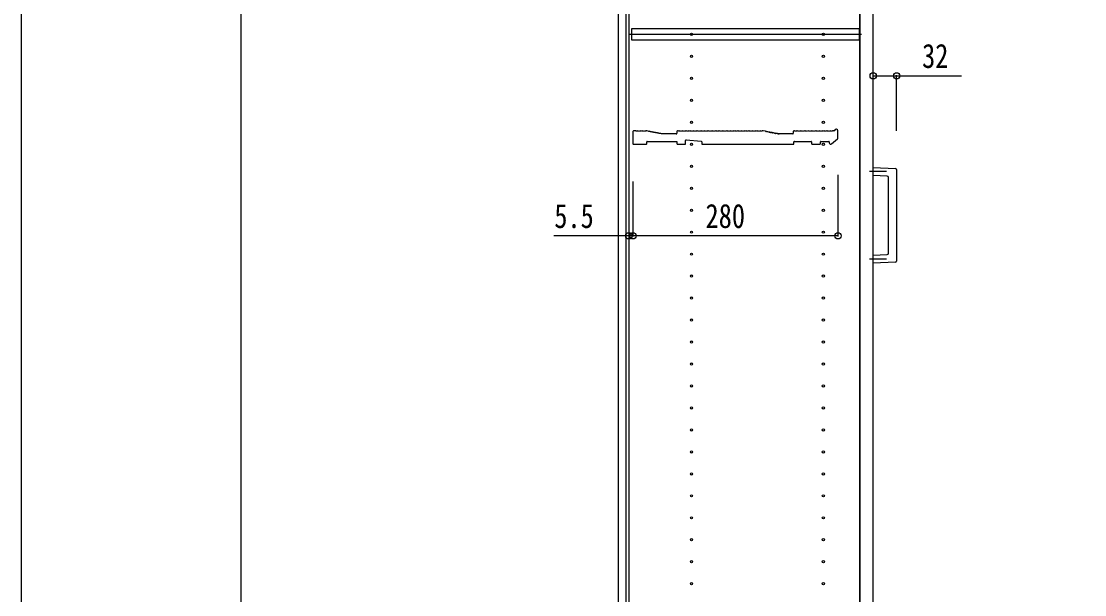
# Model space of a CAD drawing. Units: millimetres, scale not verified. Extents: x -4205 to 4205, y -2970 to 2970.
# Drawn here: x -4205 to -2753, y -728 to 55 of the extents above; entities that cross this region are included whole.
import ezdxf
from ezdxf.enums import TextEntityAlignment as Align

# ---------------------------------------------------------------- set-up
doc = ezdxf.new("R2010")
doc.units = ezdxf.units.MM
doc.header["$LTSCALE"] = 20
for name, color, linetype in [('0-2_YKK_11', 7, 'Continuous'), ('0-3_YKK_12', 2, 'Continuous'), ('0-4_YKK_13', 4, 'Continuous'), ('0-5_YKK_D', 6, 'Continuous'), ('0-6_YKK_ZWAK', 7, 'Continuous')]:
    doc.layers.add(name, color=color, linetype=linetype)
doc.styles.add('ＭＳ ゴシック', font='')
doc.styles.get('ＭＳ ゴシック').set_extended_font_data('MS Gothic')

msp = doc.modelspace()

# ---------------------------------------------------------------- linework, layer by layer
at = {"layer": '0-2_YKK_11'}
for p, q in [((-3369.98, -95.4), (-3369.98, -112.3)), ((-3366.48, -94.7), (-3369.28, -94.7)), ((-3365.73, -94.97), (-3365.92, -94.9)), ((-3364.23, -94.97), (-3365.73, -94.97)), ((-3364.04, -94.9), (-3364.23, -94.97)), ((-3362.54, -94.9), (-3362.92, -94.9)), ((-3361.04, -94.9), (-3361.42, -94.9)), ((-3359.54, -94.9), (-3359.92, -94.9)), ((-3358.04, -94.9), (-3358.42, -94.9)), ((-3356.54, -94.9), (-3356.92, -94.9)), ((-3355.04, -94.9), (-3355.42, -94.9)), ((-3353.54, -94.9), (-3353.92, -94.9)), ((-3352.04, -94.9), (-3352.42, -94.9)), ((-3351.05, -94.7), (-3351.48, -94.7)), ((-3349.34, -95.01), (-3350.92, -94.71)), ((-3348.46, -95.39), (-3348.83, -95.31)), ((-3346.98, -95.67), (-3347.36, -95.59)), ((-3345.51, -95.95), (-3345.88, -95.88)), ((-3344.04, -96.23), (-3344.41, -96.16)), ((-3342.56, -96.51), (-3342.94, -96.44)), ((-3341.09, -96.79), (-3341.46, -96.72)), ((-3339.61, -97.07), (-3339.99, -97)), ((-3338.14, -97.35), (-3338.52, -97.28)), ((-3336.67, -97.63), (-3337.04, -97.56)), ((-3335.19, -97.91), (-3335.57, -97.84)), ((-3333.72, -98.19), (-3334.1, -98.12)), ((-3332.25, -98.47), (-3332.62, -98.4)), ((-3330.77, -98.75), (-3331.15, -98.68)), ((-3330.05, -98.69), (-3330.19, -98.66)), ((-3329.48, -98.7), (-3329.91, -98.7)), ((-3328.54, -98.9), (-3328.92, -98.9)), ((-3327.04, -98.9), (-3327.42, -98.9)), ((-3325.54, -98.9), (-3325.92, -98.9)), ((-3324.04, -98.9), (-3324.42, -98.9)), ((-3322.54, -98.9), (-3322.92, -98.9)), ((-3321.04, -98.9), (-3321.42, -98.9)), ((-3319.54, -98.9), (-3319.92, -98.9)), ((-3318.04, -98.9), (-3318.42, -98.9)), ((-3316.54, -98.9), (-3316.92, -98.9)), ((-3315.04, -98.9), (-3315.42, -98.9)), ((-3313.54, -98.9), (-3313.92, -98.9)), ((-3312.04, -98.9), (-3312.42, -98.9)), ((-3310.68, -98.7), (-3311.48, -98.7)), ((-3309.98, -95.4), (-3309.98, -98)), ((-3308.48, -94.7), (-3309.28, -94.7)), ((-3307.54, -94.9), (-3307.92, -94.9)), ((-3306.04, -94.9), (-3306.42, -94.9)), ((-3304.54, -94.9), (-3304.92, -94.9)), ((-3303.04, -94.9), (-3303.42, -94.9)), ((-3301.54, -94.9), (-3301.92, -94.9)), ((-3300.04, -94.9), (-3300.42, -94.9)), ((-3298.54, -94.9), (-3298.92, -94.9)), ((-3297.04, -94.9), (-3297.42, -94.9)), ((-3295.54, -94.9), (-3295.92, -94.9)), ((-3294.04, -94.9), (-3294.42, -94.9)), ((-3292.54, -94.9), (-3292.92, -94.9)), ((-3291.04, -94.9), (-3291.42, -94.9)), ((-3289.54, -94.9), (-3289.92, -94.9)), ((-3288.04, -94.9), (-3288.42, -94.9)), ((-3286.54, -94.9), (-3286.92, -94.9)), ((-3285.04, -94.9), (-3285.42, -94.9)), ((-3283.54, -94.9), (-3283.92, -94.9)), ((-3282.04, -94.9), (-3282.42, -94.9)), ((-3280.54, -94.9), (-3280.92, -94.9)), ((-3279.04, -94.9), (-3279.42, -94.9)), ((-3277.54, -94.9), (-3277.92, -94.9)), ((-3276.04, -94.9), (-3276.42, -94.9)), ((-3274.54, -94.9), (-3274.92, -94.9)), ((-3273.04, -94.9), (-3273.42, -94.9)), ((-3271.54, -94.9), (-3271.92, -94.9)), ((-3270.04, -94.9), (-3270.42, -94.9)), ((-3268.54, -94.9), (-3268.92, -94.9)), ((-3267.04, -94.9), (-3267.42, -94.9)), ((-3265.54, -94.9), (-3265.92, -94.9)), ((-3264.04, -94.9), (-3264.42, -94.9)), ((-3262.54, -94.9), (-3262.92, -94.9)), ((-3261.04, -94.9), (-3261.42, -94.9)), ((-3259.54, -94.9), (-3259.92, -94.9)), ((-3258.04, -94.9), (-3258.42, -94.9)), ((-3256.54, -94.9), (-3256.92, -94.9)), ((-3255.04, -94.9), (-3255.42, -94.9)), ((-3253.54, -94.9), (-3253.92, -94.9)), ((-3252.04, -94.9), (-3252.42, -94.9)), ((-3250.54, -94.9), (-3250.92, -94.9)), ((-3249.04, -94.9), (-3249.42, -94.9)), ((-3247.54, -94.9), (-3247.92, -94.9)), ((-3246.04, -94.9), (-3246.42, -94.9)), ((-3244.54, -94.9), (-3244.92, -94.9)), ((-3243.04, -94.9), (-3243.42, -94.9)), ((-3241.54, -94.9), (-3241.92, -94.9)), ((-3240.04, -94.9), (-3240.42, -94.9)), ((-3238.54, -94.9), (-3238.92, -94.9)), ((-3237.04, -94.9), (-3237.42, -94.9)), ((-3235.54, -94.9), (-3235.92, -94.9)), ((-3234.04, -94.9), (-3234.42, -94.9)), ((-3232.54, -94.9), (-3232.92, -94.9)), ((-3231.04, -94.9), (-3231.42, -94.9)), ((-3229.54, -94.9), (-3229.92, -94.9)), ((-3228.04, -94.9), (-3228.42, -94.9)), ((-3226.54, -94.9), (-3226.92, -94.9)), ((-3225.04, -94.9), (-3225.42, -94.9)), ((-3223.54, -94.9), (-3223.92, -94.9)), ((-3222.04, -94.9), (-3222.42, -94.9)), ((-3220.54, -94.9), (-3220.92, -94.9)), ((-3219.04, -94.9), (-3219.42, -94.9)), ((-3217.54, -94.9), (-3217.92, -94.9)), ((-3216.04, -94.9), (-3216.42, -94.9)), ((-3214.54, -94.9), (-3214.92, -94.9)), ((-3213.04, -94.9), (-3213.42, -94.9)), ((-3211.54, -94.9), (-3211.92, -94.9)), ((-3210.04, -94.9), (-3210.42, -94.9)), ((-3208.54, -94.9), (-3208.92, -94.9)), ((-3207.04, -94.9), (-3207.42, -94.9)), ((-3205.54, -94.9), (-3205.92, -94.9)), ((-3204.04, -94.9), (-3204.42, -94.9)), ((-3202.54, -94.9), (-3202.92, -94.9)), ((-3201.04, -94.9), (-3201.42, -94.9)), ((-3199.54, -94.9), (-3199.92, -94.9)), ((-3198.04, -94.9), (-3198.42, -94.9)), ((-3196.54, -94.9), (-3196.92, -94.9)), ((-3195.04, -94.9), (-3195.42, -94.9)), ((-3193.54, -94.9), (-3193.92, -94.9)), ((-3188.36, -95.59), (-3187.98, -95.67)), ((-3186.88, -95.88), (-3186.51, -95.95)), ((-3185.41, -96.16), (-3185.04, -96.23)), ((-3183.94, -96.44), (-3183.56, -96.51)), ((-3182.46, -96.72), (-3182.09, -96.79)), ((-3180.99, -97), (-3180.61, -97.07)), ((-3179.52, -97.28), (-3179.14, -97.35)), ((-3178.04, -97.56), (-3177.67, -97.63)), ((-3176.57, -97.84), (-3176.19, -97.91)), ((-3175.1, -98.12), (-3174.72, -98.19)), ((-3173.62, -98.4), (-3173.25, -98.47)), ((-3172.15, -98.68), (-3171.77, -98.75)), ((-3169.54, -98.9), (-3169.92, -98.9)), ((-3168.04, -98.9), (-3168.42, -98.9)), ((-3166.54, -98.9), (-3166.92, -98.9)), ((-3165.04, -98.9), (-3165.42, -98.9)), ((-3163.54, -98.9), (-3163.92, -98.9)), ((-3162.04, -98.9), (-3162.42, -98.9)), ((-3160.54, -98.9), (-3160.92, -98.9)), ((-3159.04, -98.9), (-3159.42, -98.9)), ((-3157.54, -98.9), (-3157.92, -98.9)), ((-3156.04, -98.9), (-3156.42, -98.9)), ((-3154.54, -98.9), (-3154.92, -98.9)), ((-3153.04, -98.9), (-3153.42, -98.9)), ((-3151.68, -98.7), (-3152.48, -98.7)), ((-3150.98, -95.4), (-3150.98, -98)), ((-3149.48, -94.7), (-3150.28, -94.7)), ((-3148.54, -94.9), (-3148.92, -94.9)), ((-3147.04, -94.9), (-3147.42, -94.9)), ((-3145.54, -94.9), (-3145.92, -94.9)), ((-3144.04, -94.9), (-3144.42, -94.9)), ((-3142.54, -94.9), (-3142.92, -94.9)), ((-3141.04, -94.9), (-3141.42, -94.9)), ((-3139.54, -94.9), (-3139.92, -94.9)), ((-3138.04, -94.9), (-3138.42, -94.9)), ((-3136.54, -94.9), (-3136.92, -94.9)), ((-3135.04, -94.9), (-3135.42, -94.9)), ((-3133.54, -94.9), (-3133.92, -94.9)), ((-3132.04, -94.9), (-3132.42, -94.9)), ((-3130.54, -94.9), (-3130.92, -94.9)), ((-3129.04, -94.9), (-3129.42, -94.9)), ((-3127.54, -94.9), (-3127.92, -94.9)), ((-3126.04, -94.9), (-3126.42, -94.9)), ((-3124.54, -94.9), (-3124.92, -94.9)), ((-3123.04, -94.9), (-3123.42, -94.9)), ((-3121.54, -94.9), (-3121.92, -94.9)), ((-3120.04, -94.9), (-3120.42, -94.9)), ((-3118.54, -94.9), (-3118.92, -94.9)), ((-3117.04, -94.9), (-3117.42, -94.9)), ((-3115.54, -94.9), (-3115.92, -94.9)), ((-3114.04, -94.9), (-3114.42, -94.9)), ((-3112.54, -94.9), (-3112.92, -94.9)), ((-3111.04, -94.9), (-3111.42, -94.9)), ((-3109.54, -94.9), (-3109.92, -94.9)), ((-3108.04, -94.9), (-3108.42, -94.9)), ((-3106.54, -94.9), (-3106.92, -94.9)), ((-3105.04, -94.9), (-3105.42, -94.9)), ((-3103.54, -94.9), (-3103.92, -94.9)), ((-3102.04, -94.9), (-3102.42, -94.9)), ((-3100.54, -94.9), (-3100.92, -94.9)), ((-3099.04, -94.9), (-3099.42, -94.9)), ((-3097.54, -94.9), (-3097.92, -94.9)), ((-3095.6, -94.7), (-3096.98, -94.7)), ((-3089.98, -104.09), (-3089.98, -94.7)), ((-3369.28, -113), (-3351.68, -113)), ((-3350.98, -112.3), (-3350.98, -109.7)), ((-3308.98, -113), (-3298.98, -113)), ((-3297.98, -112), (-3297.98, -107.77)), ((-3297.22, -107.07), (-3276.62, -108.94)), ((-3275.98, -109.64), (-3275.98, -112)), ((-3150.18, -112), (-3150.18, -109.7)), ((-3149.48, -109), (-3126.68, -109)), ((-3125.98, -109.7), (-3125.98, -112)), ((-3124.98, -113), (-3114.98, -113)), ((-3113.98, -112), (-3113.98, -109.7)), ((-3113.28, -109), (-3102.68, -109)), ((-3101.98, -109.7), (-3101.98, -111)), ((-3098.67, -112.51), (-3090.67, -105.6))]:
    msp.add_line(p, q, dxfattribs=at)
msp.add_lwpolyline([(-3060.48, 44.5), (-3371.98, 44.5), (-3371.98, 29.5), (-3060.48, 29.5)], close=True, dxfattribs=at)
for points in [[(-3188.87, -95.29), (-3191.98, -94.7), (-3192.98, -94.7)], [(-3171.05, -98.69), (-3171.19, -98.66), (-3171.05, -98.69)], [(-3170.91, -98.7), (-3170.48, -98.7), (-3170.91, -98.7)], [(-3350.28, -109), (-3309.98, -109), (-3309.98, -112)], [(-3274.98, -113), (-3248.55, -113), (-3248.31, -112.87), (-3247.65, -112.87), (-3247.41, -113), (-3220.55, -113), (-3220.31, -112.87), (-3219.65, -112.87), (-3219.41, -113), (-3192.55, -113), (-3192.31, -112.87), (-3191.65, -112.87), (-3191.41, -113), (-3151.18, -113)]]:
    msp.add_lwpolyline(points, dxfattribs=at)
for centre, radius, start, end in [((-3369.28, -95.4), 0.7, 90, 180), ((-3366.48, -95.58), 0.88, 50.46055, 90), ((-3363.48, -95.58), 0.88, 50.536, 129.53945), ((-3361.98, -95.58), 0.88, 50.536, 129.464), ((-3360.48, -95.58), 0.88, 50.536, 129.464), ((-3358.98, -95.58), 0.88, 50.536, 129.464), ((-3357.48, -95.58), 0.88, 50.536, 129.464), ((-3355.98, -95.58), 0.88, 50.536, 129.464), ((-3354.48, -95.58), 0.88, 50.536, 129.464), ((-3352.98, -95.58), 0.88, 50.536, 129.464), ((-3351.48, -95.58), 0.88, 90, 129.464), ((-3351.05, -95.4), 0.7, 79.2157, 90), ((-3349.51, -95.88), 0.88, 39.75171, 79.2157), ((-3348.03, -96.16), 0.88, 39.75171, 118.6797), ((-3346.56, -96.44), 0.88, 39.75171, 118.6797), ((-3345.09, -96.72), 0.88, 39.75171, 118.6797), ((-3343.61, -97), 0.88, 39.75171, 118.6797), ((-3342.14, -97.28), 0.88, 39.75171, 118.6797), ((-3340.67, -97.56), 0.88, 39.75171, 118.6797), ((-3339.19, -97.84), 0.88, 39.75171, 118.6797), ((-3337.72, -98.12), 0.88, 39.75171, 118.6797), ((-3336.25, -98.4), 0.88, 39.75171, 118.6797), ((-3334.77, -98.68), 0.88, 39.75171, 118.6797), ((-3333.3, -98.96), 0.88, 39.75171, 118.6797), ((-3331.82, -99.24), 0.88, 39.75171, 118.6797), ((-3330.35, -99.53), 0.88, 79.2157, 118.6797), ((-3329.91, -98), 0.7, 259.2157, 270), ((-3329.48, -99.58), 0.88, 50.536, 90), ((-3327.98, -99.58), 0.88, 50.536, 129.464), ((-3326.48, -99.58), 0.88, 50.536, 129.464), ((-3324.98, -99.58), 0.88, 50.536, 129.464), ((-3323.48, -99.58), 0.88, 50.536, 129.464), ((-3321.98, -99.58), 0.88, 50.536, 129.464), ((-3320.48, -99.58), 0.88, 50.536, 129.464), ((-3318.98, -99.58), 0.88, 50.536, 129.464), ((-3317.48, -99.58), 0.88, 50.536, 129.464), ((-3315.98, -99.58), 0.88, 50.536, 129.464), ((-3314.48, -99.58), 0.88, 50.536, 129.464), ((-3312.98, -99.58), 0.88, 50.536, 129.464), ((-3311.48, -99.58), 0.88, 90, 129.464), ((-3310.68, -98), 0.7, 270, 0), ((-3309.28, -95.4), 0.7, 90, 180), ((-3308.48, -95.58), 0.88, 50.536, 90), ((-3306.98, -95.58), 0.88, 50.536, 129.464), ((-3305.48, -95.58), 0.88, 50.536, 129.464), ((-3303.98, -95.58), 0.88, 50.536, 129.464), ((-3302.48, -95.58), 0.88, 50.536, 129.464), ((-3300.98, -95.58), 0.88, 50.536, 129.464), ((-3299.48, -95.58), 0.88, 50.536, 129.464), ((-3297.98, -95.58), 0.88, 50.536, 129.464), ((-3296.48, -95.58), 0.88, 50.536, 129.464), ((-3294.98, -95.58), 0.88, 50.536, 129.464), ((-3293.48, -95.58), 0.88, 50.536, 129.464), ((-3291.98, -95.58), 0.88, 50.536, 129.464), ((-3290.48, -95.58), 0.88, 50.536, 129.464), ((-3288.98, -95.58), 0.88, 50.536, 129.464), ((-3287.48, -95.58), 0.88, 50.536, 129.464), ((-3285.98, -95.58), 0.88, 50.536, 129.464), ((-3284.48, -95.58), 0.88, 50.536, 129.464), ((-3282.98, -95.58), 0.88, 50.536, 129.464), ((-3281.48, -95.58), 0.88, 50.536, 129.464), ((-3279.98, -95.58), 0.88, 50.536, 129.464), ((-3278.48, -95.58), 0.88, 50.536, 129.464), ((-3276.98, -95.58), 0.88, 50.536, 129.464), ((-3275.48, -95.58), 0.88, 50.536, 129.464), ((-3273.98, -95.58), 0.88, 50.536, 129.464), ((-3272.48, -95.58), 0.88, 50.536, 129.464), ((-3270.98, -95.58), 0.88, 50.536, 129.464), ((-3269.48, -95.58), 0.88, 50.536, 129.464), ((-3267.98, -95.58), 0.88, 50.536, 129.464), ((-3266.48, -95.58), 0.88, 50.536, 129.464), ((-3264.98, -95.58), 0.88, 50.536, 129.464), ((-3263.48, -95.58), 0.88, 50.536, 129.464), ((-3261.98, -95.58), 0.88, 50.536, 129.464), ((-3260.48, -95.58), 0.88, 50.536, 129.464), ((-3258.98, -95.58), 0.88, 50.536, 129.464), ((-3257.48, -95.58), 0.88, 50.536, 129.464), ((-3255.98, -95.58), 0.88, 50.536, 129.464), ((-3254.48, -95.58), 0.88, 50.536, 129.464), ((-3252.98, -95.58), 0.88, 50.536, 129.464), ((-3251.48, -95.58), 0.88, 50.536, 129.464), ((-3249.98, -95.58), 0.88, 50.536, 129.464), ((-3248.48, -95.58), 0.88, 50.536, 129.464), ((-3246.98, -95.58), 0.88, 50.536, 129.464), ((-3245.48, -95.58), 0.88, 50.536, 129.464), ((-3243.98, -95.58), 0.88, 50.536, 129.464), ((-3242.48, -95.58), 0.88, 50.536, 129.464), ((-3240.98, -95.58), 0.88, 50.536, 129.464), ((-3239.48, -95.58), 0.88, 50.536, 129.464), ((-3237.98, -95.58), 0.88, 50.536, 129.464), ((-3236.48, -95.58), 0.88, 50.536, 129.464), ((-3234.98, -95.58), 0.88, 50.536, 129.464), ((-3233.48, -95.58), 0.88, 50.536, 129.464), ((-3231.98, -95.58), 0.88, 50.536, 129.464), ((-3230.48, -95.58), 0.88, 50.536, 129.464), ((-3228.98, -95.58), 0.88, 50.536, 129.464), ((-3227.48, -95.58), 0.88, 50.536, 129.464), ((-3225.98, -95.58), 0.88, 50.536, 129.464), ((-3224.48, -95.58), 0.88, 50.536, 129.464), ((-3222.98, -95.58), 0.88, 50.536, 129.464), ((-3221.48, -95.58), 0.88, 50.536, 129.464), ((-3219.98, -95.58), 0.88, 50.536, 129.464), ((-3218.48, -95.58), 0.88, 50.536, 129.464), ((-3216.98, -95.58), 0.88, 50.536, 129.464), ((-3215.48, -95.58), 0.88, 50.536, 129.464), ((-3213.98, -95.58), 0.88, 50.536, 129.464), ((-3212.48, -95.58), 0.88, 50.536, 129.464), ((-3210.98, -95.58), 0.88, 50.536, 129.464), ((-3209.48, -95.58), 0.88, 50.536, 129.464), ((-3207.98, -95.58), 0.88, 50.536, 129.464), ((-3206.48, -95.58), 0.88, 50.536, 129.464), ((-3204.98, -95.58), 0.88, 50.536, 129.464), ((-3203.48, -95.58), 0.88, 50.536, 129.464), ((-3201.98, -95.58), 0.88, 50.536, 129.464), ((-3200.48, -95.58), 0.88, 50.536, 129.464), ((-3198.98, -95.58), 0.88, 50.536, 129.464), ((-3197.48, -95.58), 0.88, 50.536, 129.464), ((-3195.98, -95.58), 0.88, 50.536, 129.464), ((-3194.48, -95.58), 0.88, 50.536, 129.464), ((-3192.98, -95.58), 0.88, 90, 129.464), ((-3189.03, -96.16), 0.88, 39.75171, 79.2157), ((-3187.56, -96.44), 0.88, 39.75171, 118.6797), ((-3186.09, -96.72), 0.88, 39.75171, 118.6797), ((-3184.61, -97), 0.88, 39.75171, 118.6797), ((-3183.14, -97.28), 0.88, 39.75171, 118.6797), ((-3181.67, -97.56), 0.88, 39.75171, 118.6797), ((-3180.19, -97.84), 0.88, 39.75171, 118.6797), ((-3178.72, -98.12), 0.88, 39.75171, 118.6797), ((-3177.25, -98.4), 0.88, 39.75171, 118.6797), ((-3175.77, -98.68), 0.88, 39.75171, 118.6797), ((-3174.3, -98.96), 0.88, 39.75171, 118.6797), ((-3172.82, -99.24), 0.88, 39.75171, 118.6797), ((-3171.35, -99.53), 0.88, 79.2157, 118.6797), ((-3170.91, -98), 0.7, 259.2157, 270), ((-3170.91, -98), 0.7, 259.2157, 270), ((-3170.48, -99.58), 0.88, 50.536, 90), ((-3168.98, -99.58), 0.88, 50.536, 129.464), ((-3167.48, -99.58), 0.88, 50.536, 129.464), ((-3165.98, -99.58), 0.88, 50.536, 129.464), ((-3164.48, -99.58), 0.88, 50.536, 129.464), ((-3162.98, -99.58), 0.88, 50.536, 129.464), ((-3161.48, -99.58), 0.88, 50.536, 129.464), ((-3159.98, -99.58), 0.88, 50.536, 129.464), ((-3158.48, -99.58), 0.88, 50.536, 129.464), ((-3156.98, -99.58), 0.88, 50.536, 129.464), ((-3155.48, -99.58), 0.88, 50.536, 129.464), ((-3153.98, -99.58), 0.88, 50.536, 129.464), ((-3152.48, -99.58), 0.88, 90, 129.464), ((-3151.68, -98), 0.7, 270, 0), ((-3150.28, -95.4), 0.7, 90, 180), ((-3149.48, -95.58), 0.88, 50.536, 90), ((-3147.98, -95.58), 0.88, 50.536, 129.464), ((-3146.48, -95.58), 0.88, 50.536, 129.464), ((-3144.98, -95.58), 0.88, 50.536, 129.464), ((-3143.48, -95.58), 0.88, 50.536, 129.464), ((-3141.98, -95.58), 0.88, 50.536, 129.464), ((-3140.48, -95.58), 0.88, 50.536, 129.464), ((-3138.98, -95.58), 0.88, 50.536, 129.464), ((-3137.48, -95.58), 0.88, 50.536, 129.464), ((-3135.98, -95.58), 0.88, 50.536, 129.464), ((-3134.48, -95.58), 0.88, 50.536, 129.464), ((-3132.98, -95.58), 0.88, 50.536, 129.464), ((-3131.48, -95.58), 0.88, 50.536, 129.464), ((-3129.98, -95.58), 0.88, 50.536, 129.464), ((-3128.48, -95.58), 0.88, 50.536, 129.464), ((-3126.98, -95.58), 0.88, 50.536, 129.464), ((-3125.48, -95.58), 0.88, 50.536, 129.464), ((-3123.98, -95.58), 0.88, 50.536, 129.464), ((-3122.48, -95.58), 0.88, 50.536, 129.464), ((-3120.98, -95.58), 0.88, 50.536, 129.464), ((-3119.48, -95.58), 0.88, 50.536, 129.464), ((-3117.98, -95.58), 0.88, 50.536, 129.464), ((-3116.48, -95.58), 0.88, 50.536, 129.464), ((-3114.98, -95.58), 0.88, 50.536, 129.464), ((-3113.48, -95.58), 0.88, 50.536, 129.464), ((-3111.98, -95.58), 0.88, 50.536, 129.464), ((-3110.48, -95.58), 0.88, 50.536, 129.464), ((-3108.98, -95.58), 0.88, 50.536, 129.464), ((-3107.48, -95.58), 0.88, 50.536, 129.464), ((-3105.98, -95.58), 0.88, 50.536, 129.464), ((-3104.48, -95.58), 0.88, 50.536, 129.464), ((-3102.98, -95.58), 0.88, 50.536, 129.464), ((-3101.48, -95.58), 0.88, 50.536, 129.464), ((-3099.98, -95.58), 0.88, 50.536, 129.464), ((-3098.48, -95.58), 0.88, 50.536, 129.464), ((-3096.98, -95.58), 0.88, 90, 129.464), ((-3095.6, -94), 0.7, 270, 347.36437), ((-3092.48, -94.7), 2.5, 0, 167.36437), ((-3369.28, -112.3), 0.7, 180, 270), ((-3351.68, -112.3), 0.7, 270, 0), ((-3350.28, -109.7), 0.7, 90, 180), ((-3308.98, -112), 1, 180, 270), ((-3298.98, -112), 1, 270, 0), ((-3297.28, -107.77), 0.7, 84.80557, 180), ((-3276.68, -109.64), 0.7, 0, 84.80557), ((-3274.98, -112), 1, 180, 270), ((-3151.18, -112), 1, 270, 0), ((-3149.48, -109.7), 0.7, 90, 180), ((-3126.68, -109.7), 0.7, 0, 90), ((-3124.98, -112), 1, 180, 270), ((-3114.98, -112), 1, 270, 0), ((-3113.28, -109.7), 0.7, 90, 180), ((-3102.68, -109.7), 0.7, 0, 90), ((-3099.98, -111), 2, 180, 310.83872), ((-3091.98, -104.09), 2, 310.83872, 0)]:
    msp.add_arc(centre, radius, start, end, dxfattribs=at)
at = {"layer": '0-3_YKK_12'}
for p, q in [((-3379.48, 1107.5), (-3379.48, -1063.5)), ((-3375.48, 1107.5), (-3375.48, -1063.5)), ((-3057.69, 37), (-3374.77, 37))]:
    msp.add_line(p, q, dxfattribs=at)
for points in [[(-3389.98, -1073), (-3059.98, -1073), (-3059.98, 1117), (-3389.98, 1117)], [(-3059.98, -1070), (-3041.98, -1070), (-3041.98, 1114), (-3059.98, 1114)]]:
    msp.add_lwpolyline(points, close=True, dxfattribs=at)
for centre in [(-3289.98, 37), (-3109.98, 37), (-3289.98, 7), (-3109.98, 7), (-3289.98, -23), (-3109.98, -23), (-3289.98, -53), (-3109.98, -53), (-3289.98, -83), (-3109.98, -83), (-3289.98, -113), (-3109.98, -113), (-3289.98, -143), (-3109.98, -143), (-3289.98, -173), (-3109.98, -173), (-3289.98, -203), (-3109.98, -203), (-3289.98, -233), (-3109.98, -233), (-3289.98, -263), (-3109.98, -263), (-3289.98, -293), (-3109.98, -293), (-3289.98, -323), (-3109.98, -323), (-3289.98, -353), (-3109.98, -353), (-3289.98, -383), (-3109.98, -383), (-3289.98, -413), (-3109.98, -413), (-3289.98, -443), (-3109.98, -443), (-3289.98, -473), (-3109.98, -473), (-3289.98, -503), (-3109.98, -503), (-3289.98, -533), (-3109.98, -533), (-3289.98, -563), (-3109.98, -563), (-3289.98, -593), (-3109.98, -593), (-3289.98, -623), (-3109.98, -623), (-3289.98, -653), (-3109.98, -653), (-3289.98, -683), (-3109.98, -683), (-3289.98, -713), (-3109.98, -713)]:
    msp.add_circle(centre, 1.55, dxfattribs=at)
at = {"layer": '0-4_YKK_13'}
for p, q in [((-3041.98, -144.49), (-3011.4, -146.1)), ((-3041.98, -155.51), (-3041.98, -144.49)), ((-3023.93, -150), (-3047.08, -150)), ((-3022.88, -156.51), (-3041.98, -155.51)), ((-3020.98, -261.49), (-3020.98, -158.51)), ((-3009.98, -147.59), (-3009.98, -272.41)), ((-3023.93, -270), (-3047.08, -270))]:
    msp.add_line(p, q, dxfattribs=at)
msp.add_lwpolyline([(-3011.4, -273.9), (-3041.98, -275.51), (-3041.98, -264.49), (-3022.88, -263.49)], dxfattribs=at)
for centre, radius, start, end in [((-3022.98, -158.51), 2, 0.20478, 86.80473), ((-3011.48, -147.59), 1.5, 359.78876, 87.2363), ((-3022.98, -261.49), 2, 273.20478, 359.80473), ((-3011.48, -272.41), 1.5, 272.78876, 0.2363)]:
    msp.add_arc(centre, radius, start, end, dxfattribs=at)
at = {"layer": '0-5_YKK_D'}
for p, q in [((-3041.98, -66.49), (-3041.98, -18.49)), ((-3009.98, -94.63), (-3009.98, -18.49)), ((-3089.98, -154.73), (-3089.98, -239)), ((-3369.98, -163.73), (-3369.98, -239)), ((-3369.98, -163.73), (-3369.98, -239)), ((-3375.48, -232.87), (-3375.48, -239)), ((-3089.98, -238), (-3369.98, -238))]:
    msp.add_line(p, q, dxfattribs=at)
for points in [[(-3041.98, -19.49), (-3009.98, -19.49), (-2921.58, -19.49)], [(-3369.98, -238), (-3375.48, -238), (-3478.08, -238)]]:
    msp.add_lwpolyline(points, dxfattribs=at)
for centre in [(-3041.98, -19.49), (-3009.98, -19.49), (-3375.48, -238), (-3369.98, -238), (-3369.98, -238), (-3089.98, -238)]:
    msp.add_circle(centre, 4.25, dxfattribs=at)
at = {"layer": '0-6_YKK_ZWAK'}
msp.add_line((-3904.98, -2525), (-3904.98, 2775), dxfattribs=at)
msp.add_lwpolyline([(-4205, -2970), (4205, -2970), (4205, 2970), (-4205, 2970)], close=True, dxfattribs=at)

# ---------------------------------------------------------------- texts
at = {"layer": '0-5_YKK_D', "style": 'ＭＳ ゴシック', "width": 0.8}
for s, p in [('32', (-2975.18, -18.69)), ('5.5', (-3477.28, -237.2)), ('280', (-3270.78, -237.2))]:
    msp.add_text(s, height=32.99, dxfattribs=at).set_placement(p, align=Align.BOTTOM_LEFT)

doc.saveas('drawing.dxf')
